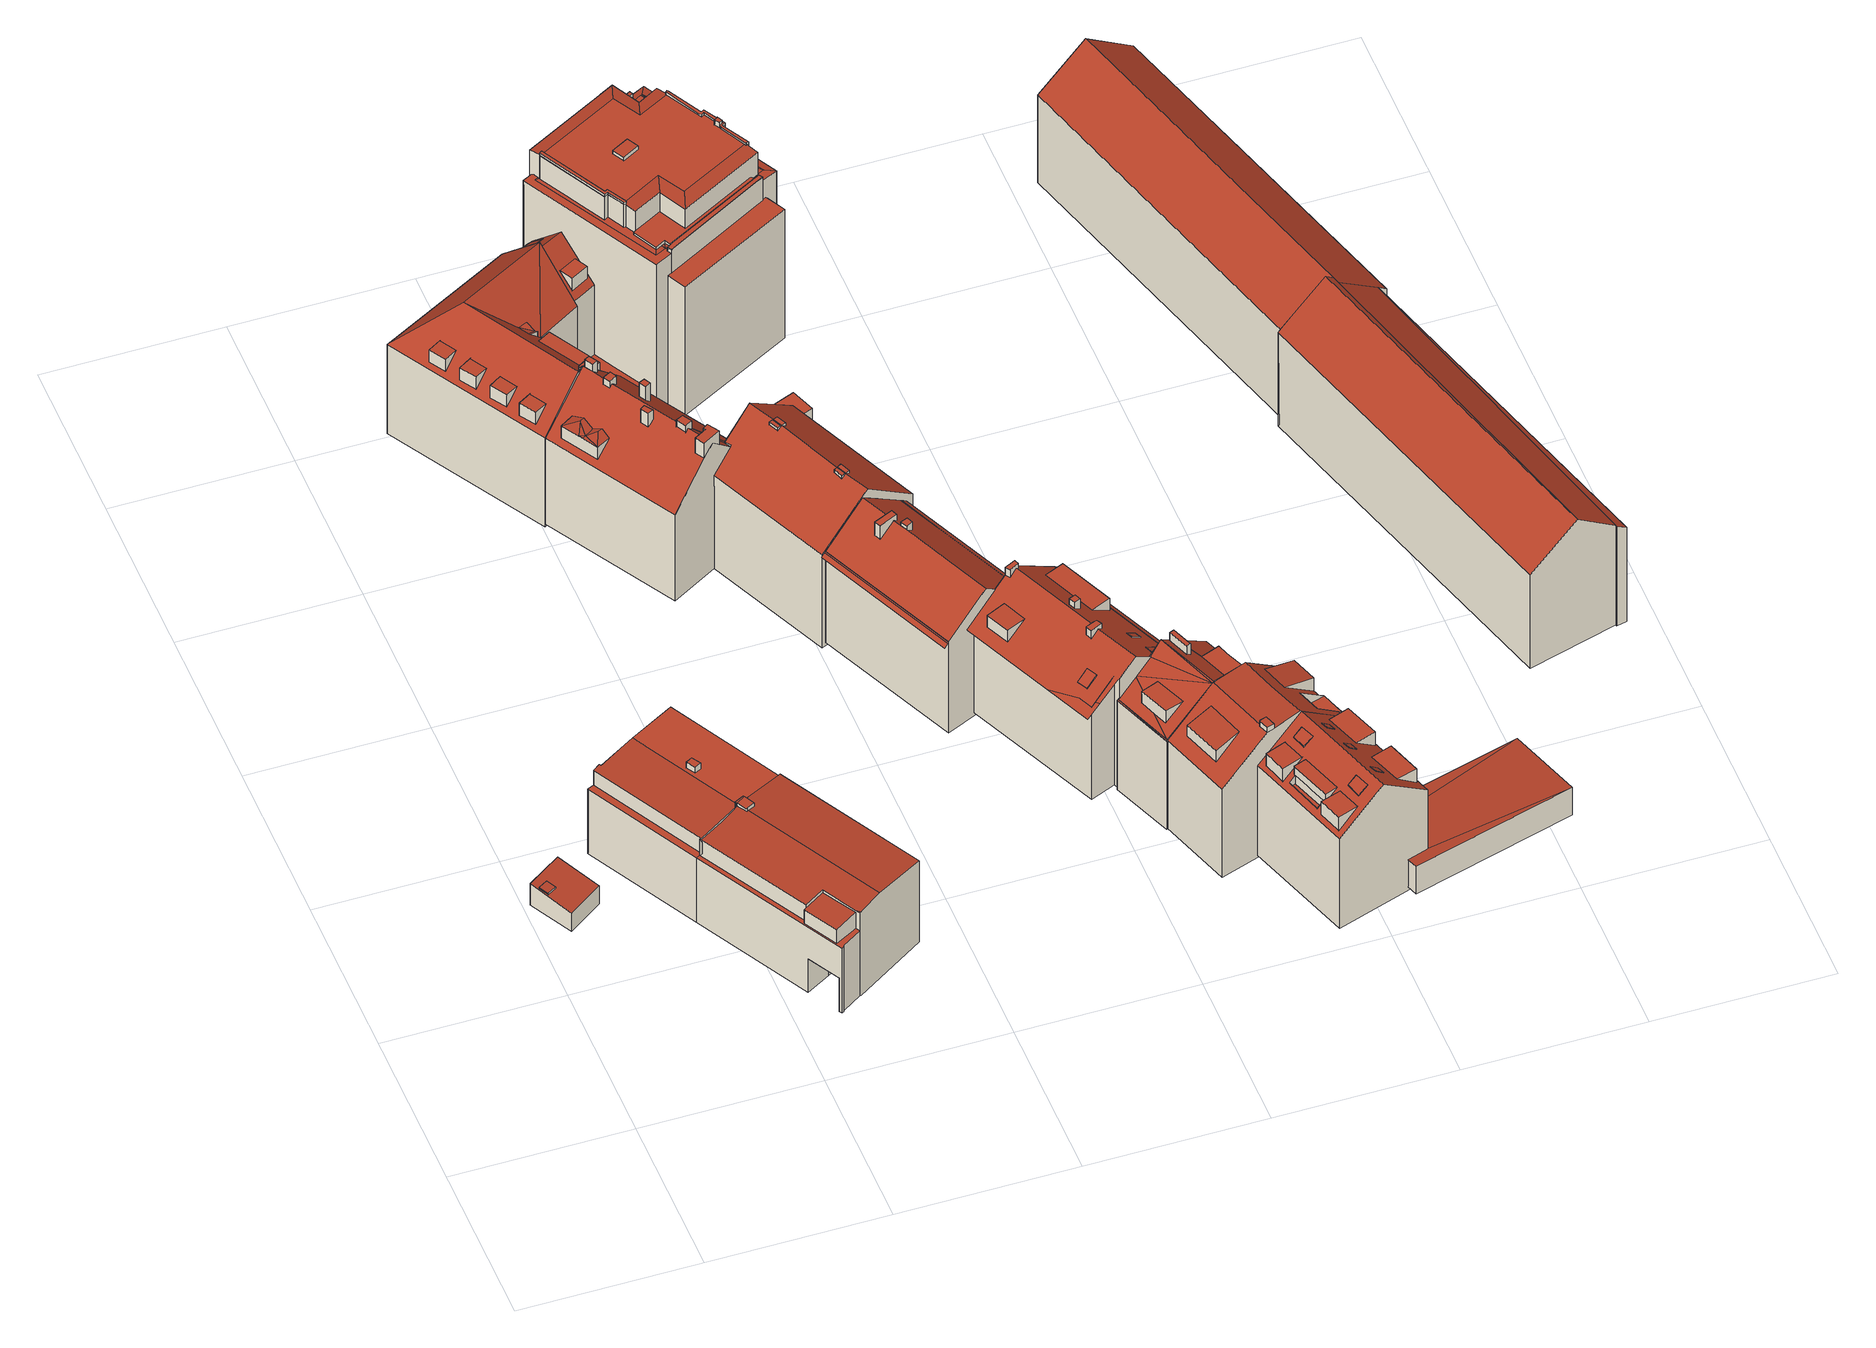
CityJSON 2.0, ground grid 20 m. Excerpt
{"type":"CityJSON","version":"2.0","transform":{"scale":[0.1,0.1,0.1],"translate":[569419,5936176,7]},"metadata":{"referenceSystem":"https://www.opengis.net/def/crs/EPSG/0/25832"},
"CityObjects":{
"building1":{"type":"Building","attributes":{"Grundfläche 2D":"25.985709","Grundhöhe NN":"8.865"},"children":["building1-1"],"geometry":[{"type":"Solid","lod":"3","boundaries":[[[[0,1,2,3]],[[1,0,4,5]],[[2,1,5,6]],[[3,2,6,7]],[[0,3,7,4]],[[5,4,7,6]]]],"semantics":{"surfaces":[{"type":"RoofSurface"},{"type":"WallSurface"},{"type":"GroundSurface"}],"values":[[0,1,1,1,1,2]]}}]},
"building1-1":{"type":"BuildingInstallation","parents":["building1"],"geometry":[{"type":"MultiSurface","lod":"3","boundaries":[[[8,9,10,11]],[[11,10,12,13]],[[13,14,8,11]],[[9,8,14,15]],[[15,12,10,9]]],"semantics":{"surfaces":[{"type":"RoofSurface"},{"type":"WallSurface"}],"values":[0,1,1,1,1]}}]},
"building2":{"type":"Building","attributes":{"Grundfläche 2D":"369.699517","Grundhöhe NN":"8.083"},"children":["building2-1","building2-2","building2-3"],"geometry":[{"type":"Solid","lod":"3","boundaries":[[[[16,17,18,19,20]],[[21,22,23,24,25,26]],[[25,24,27,28,29,30,31,26]],[[32,33,34,35,36,37,38,39,40,41]],[[42,35,34]],[[38,37,36,43,44,45,46,47]],[[48,49,50,51,52,53,54,55,56,57,58]],[[59,60,61,56,55]],[[20,54,53,16]],[[16,53,52,17]],[[52,51,18,17]],[[32,41,55,54,20]],[[33,32,20,19]],[[51,50,42,34,33,19,18]],[[43,36,35,42,50,62,63,64]],[[65,66,67,68,69,44,43,64]],[[26,31,30,59,55,41,40,39,38,47,46,45,44,69,70,22,21]],[[71,72,73,74,75,57,56,76]],[[58,57,75,77]],[[62,50,49,48,78,79]],[[48,58,77,78]],[[27,24,23,80,81]],[[28,27,81,82]],[[28,82,83,60,29]],[[29,60,59,30]],[[23,22,70,80]],[[61,60,83,84]],[[61,84,76,56]],[[66,65,85,86]],[[68,67,87,88]],[[86,85,74,73]],[[72,71,88,87]],[[62,79,78,77,75,74,85,65,64,63]],[[76,84,83,82,81,80,70,69,68,88,71]],[[72,87,67,66,86,73]]]],"semantics":{"surfaces":[{"type":"RoofSurface"},{"type":"WallSurface"},{"type":"GroundSurface"},{"type":"OuterCeilingSurface"}],"values":[[0,0,0,0,0,0,0,0,1,1,1,1,1,1,1,1,1,1,1,1,1,1,1,1,1,1,1,1,1,1,1,1,2,2,3]]}}]},
"building2-1":{"type":"BuildingInstallation","parents":["building2"],"geometry":[{"type":"MultiSurface","lod":"3","boundaries":[[[89,90,91,92]],[[47,38,39,31,26,21,46]],[[93,91,90,46,21]],[[93,25,94,92,91]],[[31,39,89,92,94]]],"semantics":{"surfaces":[{"type":"RoofSurface"},{"type":"WallSurface"}],"values":[0,1,1,1,1]}}]},
"building2-2":{"type":"BuildingInstallation","parents":["building2"],"geometry":[{"type":"MultiSurface","lod":"3","boundaries":[[[95,96,97,98]],[[98,97,99,100]],[[95,98,100,101]],[[101,102,96,95]],[[102,99,97,96]]],"semantics":{"surfaces":[{"type":"RoofSurface"},{"type":"WallSurface"}],"values":[0,1,1,1,1]}}]},
"building2-3":{"type":"BuildingInstallation","parents":["building2"],"geometry":[{"type":"MultiSurface","lod":"3","boundaries":[[[103,104,105,106,90,89]],[[39,107,108,104,103,89]],[[108,37,109,106,105,104]],[[90,106,109,46]]],"semantics":{"surfaces":[{"type":"RoofSurface"},{"type":"WallSurface"}],"values":[0,1,1,1]}}]},
"building3":{"type":"Building","attributes":{"Grundfläche 2D":"279.831278","Grundhöhe NN":"7.822"},"children":["building3-1","building3-2","building3-3","building3-4","building3-5"],"geometry":[{"type":"Solid","lod":"3","boundaries":[[[[110,111,112,113]],[[114,115,113]],[[113,115,116,110]],[[117,118,119,120]],[[121,122,123,124,125]],[[126,127,128]],[[116,123,122,121,129,130,131,126,128,127,132,133,134,135,111,110],[136,137,120,119]],[[138,139,133]],[[115,114,134,133,139,123,116]],[[139,140,141,124,123]],[[114,113,112,135,134]],[[111,135,112]],[[119,118,136]],[[117,120,137]],[[118,117,137,136]],[[142,143,132,127,126,131,130,129,121,125,144,145]],[[133,132,143,146]],[[138,133,146,147]],[[148,149,141,140,139,138,147,150]],[[124,141,149,151]],[[125,124,151,144]],[[142,145,144,151,149,148,150,147,146,143]]]],"semantics":{"surfaces":[{"type":"RoofSurface"},{"type":"WallSurface"},{"type":"GroundSurface"}],"values":[[0,0,0,0,0,0,0,0,0,0,1,1,1,1,1,1,1,1,1,1,1,2]]}}]},
"building3-1":{"type":"BuildingInstallation","parents":["building3"],"geometry":[{"type":"MultiSurface","lod":"3","boundaries":[[[152,153,154,155,156,157,158,159]],[[129,130,131,126,127,156,155,154]],[[127,160,157,156]],[[160,161,158,157]],[[162,163,129,154,153,152,159,158,161,128]]],"semantics":{"surfaces":[{"type":"RoofSurface"},{"type":"WallSurface"}],"values":[0,1,1,1,1]}}]},
"building3-2":{"type":"BuildingInstallation","parents":["building3"],"geometry":[{"type":"MultiSurface","lod":"3","boundaries":[[[164,165,166,167]],[[165,164,168,169]],[[165,169,166]],[[167,168,164]]],"semantics":{"surfaces":[{"type":"RoofSurface"},{"type":"WallSurface"}],"values":[0,1,1,1]}}]},
"building3-3":{"type":"BuildingInstallation","parents":["building3"],"geometry":[{"type":"MultiSurface","lod":"3","boundaries":[[[170,171,172,173]],[[171,170,174,175]],[[172,171,175]],[[170,173,174]]],"semantics":{"surfaces":[{"type":"RoofSurface"},{"type":"WallSurface"}],"values":[0,1,1,1]}}]},
"building3-4":{"type":"BuildingInstallation","parents":["building3"],"geometry":[{"type":"MultiSurface","lod":"3","boundaries":[[[176,177,178,179]],[[177,176,180,181]],[[181,178,177]],[[180,176,179]]],"semantics":{"surfaces":[{"type":"RoofSurface"},{"type":"WallSurface"}],"values":[0,1,1,1]}}]},
"building3-5":{"type":"BuildingInstallation","parents":["building3"],"geometry":[{"type":"MultiSurface","lod":"3","boundaries":[[[182,183,184,185]],[[185,184,186,187]],[[187,182,185]],[[184,183,186]]],"semantics":{"surfaces":[{"type":"RoofSurface"},{"type":"WallSurface"}],"values":[0,1,1,1]}}]},
"building4":{"type":"Building","attributes":{"Grundfläche 2D":"403.003399","Grundhöhe NN":"8.158"},"children":["building4-1","building4-2","building4-3","building4-4","building4-5","building4-6","building4-7","building4-8"],"geometry":[{"type":"Solid","lod":"3","boundaries":[[[[188,189,190,191]],[[191,192,193,188]],[[194,195,189]],[[189,195,190]],[[196,194,197,198]],[[196,195,194]],[[195,196,198,199]],[[191,195,199,192]],[[190,195,191]],[[200,201,202,203,204,205,206,207]],[[204,203,202,201,200,208,209,210,211,212,205]],[[213,214,215,216,217,218,219,220,210]],[[221,216,222,223,224,225,226,227,228,229,230]],[[231,232,125,233,234,219,218,217,216,221,230,229,228],[235,193,192,199,198,197,236]],[[223,222,216,215,214]],[[188,235,236,194,189]],[[197,194,236]],[[188,193,235]],[[212,211,237,238]],[[206,205,212,238,239]],[[207,206,239,240]],[[214,208,200,207,240,241,223]],[[208,214,213,209]],[[213,210,209]],[[233,125,242,243]],[[210,220,219,234,233,243,237,211]],[[224,223,241,244]],[[245,242,125,232,231,228,227,226,225,224,244,246]],[[242,245,246,244,241,240,239,238,237,243]]]],"semantics":{"surfaces":[{"type":"RoofSurface"},{"type":"WallSurface"},{"type":"GroundSurface"}],"values":[[0,0,0,0,0,0,0,0,0,0,0,0,0,0,0,1,1,1,1,1,1,1,1,1,1,1,1,1,2]]}}]},
"building4-1":{"type":"BuildingInstallation","parents":["building4"],"geometry":[{"type":"MultiSurface","lod":"3","boundaries":[[[247,248,249,250]],[[247,251,230,252,248]],[[249,248,252,253]],[[249,253,221,254,250]],[[247,250,254,251]]],"semantics":{"surfaces":[{"type":"RoofSurface"},{"type":"WallSurface"}],"values":[0,1,1,1,1]}}]},
"building4-2":{"type":"BuildingInstallation","parents":["building4"],"geometry":[{"type":"MultiSurface","lod":"3","boundaries":[[[255,256,257,258]],[[258,257,259,260]],[[255,258,260,261]],[[256,255,261,262]],[[257,256,262,259]]],"semantics":{"surfaces":[{"type":"RoofSurface"},{"type":"WallSurface"}],"values":[0,1,1,1,1]}}]},
"building4-3":{"type":"BuildingInstallation","parents":["building4"],"geometry":[{"type":"MultiSurface","lod":"3","boundaries":[[[263,264,265,266,267,268]],[[234,219,220,266,265]],[[267,266,220,269]],[[269,270,268,267]],[[263,268,270,271]],[[218,272,264,263,271]],[[272,234,265,264]]],"semantics":{"surfaces":[{"type":"RoofSurface"},{"type":"WallSurface"}],"values":[0,1,1,1,1,1,1]}}]},
"building4-4":{"type":"BuildingInstallation","parents":["building4"],"geometry":[{"type":"MultiSurface","lod":"3","boundaries":[[[273,274,275,276,277]],[[274,278,216,279,275]],[[276,275,279,280]],[[280,217,281,273,277,276]],[[281,215,222,278,274,273]]],"semantics":{"surfaces":[{"type":"RoofSurface"},{"type":"WallSurface"}],"values":[0,1,1,1,1]}}]},
"building4-5":{"type":"BuildingInstallation","parents":["building4"],"geometry":[{"type":"MultiSurface","lod":"3","boundaries":[[[282,283,284,285]],[[285,284,227,286]],[[282,285,286,287]],[[283,282,287,226]],[[226,227,284,283]]],"semantics":{"surfaces":[{"type":"RoofSurface"},{"type":"WallSurface"}],"values":[0,1,1,1,1]}}]},
"building4-6":{"type":"BuildingInstallation","parents":["building4"],"geometry":[{"type":"MultiSurface","lod":"3","boundaries":[[[288,289,201,290,291,202]],[[292,201,293,290,201,289]],[[291,290,293,294]],[[294,202,295,288,202,291]],[[289,288,295,292]]],"semantics":{"surfaces":[{"type":"RoofSurface"},{"type":"WallSurface"}],"values":[0,1,1,1,1]}}]},
"building4-7":{"type":"BuildingInstallation","parents":["building4"],"geometry":[{"type":"MultiSurface","lod":"3","boundaries":[[[296,203,297,298,299]],[[300,203,301,297,203,296]],[[298,297,301,302]],[[298,302,204,303,299]],[[296,299,303,300]]],"semantics":{"surfaces":[{"type":"RoofSurface"},{"type":"WallSurface"}],"values":[0,1,1,1,1]}}]},
"building4-8":{"type":"BuildingInstallation","parents":["building4"],"geometry":[{"type":"MultiSurface","lod":"3","boundaries":[[[304,305,306,307]],[[307,306,308,309]],[[304,307,309,310]],[[305,304,310,311]],[[306,305,311,308]]],"semantics":{"surfaces":[{"type":"RoofSurface"},{"type":"WallSurface"}],"values":[0,1,1,1,1]}}]},
"building5":{"type":"Building","attributes":{"Grundfläche 2D":"183.764592","Grundhöhe NN":"8.836"},"children":["building5-1","building5-2"],"geometry":[{"type":"Solid","lod":"3","boundaries":[[[[312,313,314,315,316,317,318,319,320,321,322,323]],[[316,315,314,313,312,324,325,326,327,317]],[[324,312,323,328,329]],[[327,324,329,330]],[[320,319,318,317,327,330,331]],[[323,320,331,328]],[[329,328,331,330]],[[325,324,327,326]],[[320,323,322,321]]]],"semantics":{"surfaces":[{"type":"RoofSurface"},{"type":"WallSurface"},{"type":"GroundSurface"}],"values":[[0,0,1,1,1,1,2,0,0]]}}]},
"building5-1":{"type":"BuildingInstallation","parents":["building5"],"geometry":[{"type":"MultiSurface","lod":"3","boundaries":[[[332,333,334,335]],[[335,334,315,316]],[[332,335,316,336]],[[333,332,336,337]],[[334,333,337,315]]],"semantics":{"surfaces":[{"type":"RoofSurface"},{"type":"WallSurface"}],"values":[0,1,1,1,1]}}]},
"building5-2":{"type":"BuildingInstallation","parents":["building5"],"geometry":[{"type":"MultiSurface","lod":"3","boundaries":[[[338,339,340,341]],[[342,343,338,341]],[[314,344,339,338,343]],[[340,339,344,345]],[[313,342,341,340,345]]],"semantics":{"surfaces":[{"type":"RoofSurface"},{"type":"WallSurface"}],"values":[0,1,1,1,1]}}]},
"building6":{"type":"Building","attributes":{"Grundfläche 2D":"195.056318","Grundhöhe NN":"9.365"},"children":["building6-1","building6-2","building6-3","building6-4","building6-5","building6-6"],"geometry":[{"type":"Solid","lod":"3","boundaries":[[[[346,347,348,349]],[[350,351,352,353]],[[354,355,356,357,358,359,360,361,362,363,364],[352,365,366,353]],[[367,368,369,370,362,361,360,359,358,371,372,373],[374,375,349,348]],[[374,348,347]],[[375,346,349]],[[347,346,375,374]],[[351,350,366,365]],[[365,352,351]],[[350,353,366]],[[364,363,362,370,369,376,377]],[[378,364,377,379]],[[380,378,379,381]],[[357,380,381,382]],[[371,358,357,382,383]],[[372,371,383,384]],[[373,372,384,385]],[[369,386,373,385,376]],[[381,379,377,376,385,384,383,382]],[[367,373,386,369,368]],[[356,355,354,364,378,380,357]]]],"semantics":{"surfaces":[{"type":"RoofSurface"},{"type":"WallSurface"},{"type":"GroundSurface"}],"values":[[0,0,0,0,1,1,1,1,1,1,1,1,1,1,1,1,1,1,2,0,0]]}}]},
"building6-1":{"type":"BuildingInstallation","parents":["building6"],"geometry":[{"type":"MultiSurface","lod":"3","boundaries":[[[387,388,389,390]],[[390,389,391,392]],[[392,393,387,390]],[[388,387,393,394]],[[389,388,394,391]]],"semantics":{"surfaces":[{"type":"RoofSurface"},{"type":"WallSurface"}],"values":[0,1,1,1,1]}}]},
"building6-2":{"type":"BuildingInstallation","parents":["building6"],"geometry":[{"type":"MultiSurface","lod":"3","boundaries":[[[395,396,397,398,399,400,401,402]],[[402,401,400,399,403,404]],[[395,402,404,405]],[[396,395,405,406]],[[397,396,406,403,399,398]]],"semantics":{"surfaces":[{"type":"RoofSurface"},{"type":"WallSurface"}],"values":[0,1,1,1,1]}}]},
"building6-3":{"type":"BuildingInstallation","parents":["building6"],"geometry":[{"type":"MultiSurface","lod":"3","boundaries":[[[407,408,409,410]],[[407,410,363,411]],[[361,412,408,407,411]],[[409,408,412,370]],[[409,370,362,363,410]]],"semantics":{"surfaces":[{"type":"RoofSurface"},{"type":"WallSurface"}],"values":[0,1,1,1,1]}}]},
"building6-4":{"type":"BuildingInstallation","parents":["building6"],"geometry":[{"type":"MultiSurface","lod":"3","boundaries":[[[413,414,415,416]],[[416,415,417,418]],[[413,416,418,419]],[[414,413,419,420]],[[415,414,420,417]]],"semantics":{"surfaces":[{"type":"RoofSurface"},{"type":"WallSurface"}],"values":[0,1,1,1,1]}}]},
"building6-5":{"type":"BuildingInstallation","parents":["building6"],"geometry":[{"type":"MultiSurface","lod":"3","boundaries":[[[421,422,423,424,425,426]],[[359,427,424,423,428]],[[429,430,426,425,424,427]],[[430,360,431,422,421,426]],[[431,428,423,422]]],"semantics":{"surfaces":[{"type":"RoofSurface"},{"type":"WallSurface"}],"values":[0,1,1,1,1]}}]},
"building6-6":{"type":"BuildingInstallation","parents":["building6"],"geometry":[{"type":"MultiSurface","lod":"3","boundaries":[[[432,433,434,435]],[[436,437,435,434]],[[435,437,438,432]],[[433,432,438,439]],[[439,436,434,433]]],"semantics":{"surfaces":[{"type":"RoofSurface"},{"type":"WallSurface"}],"values":[0,1,1,1,1]}}]},
"building7":{"type":"Building","attributes":{"Grundfläche 2D":"438.891892","Grundhöhe NN":"7.648"},"children":["building7-1","building7-2","building7-3","building7-4","building7-5","building7-6","building7-7","building7-8","building7-9","building7-10"],"geometry":[{"type":"Solid","lod":"3","boundaries":[[[[440,441,442,443,444,445,446]],[[447,448,446,445]],[[449,448,447]],[[450,451,452,448,449,453]],[[454,455,456,457]],[[458,459,456]],[[459,460,448,456]],[[448,457,456]],[[461,462,463,464,465,446,448,460,466,467,468]],[[469,470,465,464,463,471,472,473]],[[440,465,470]],[[452,454,457,448]],[[440,446,465]],[[474,475,476,477,478,479,480,481,482]],[[483,484,485,486,487,488,489]],[[484,490,491,485]],[[492,493,491,490,494,495,496,497,498]],[[499,500,501,502,503,504,505]],[[504,506,507,505]],[[506,508,509,510,511,512,507]],[[505,507,512,511,513,514,515,516,517,518,487,486,485,491,493,492,519,520,500,499]],[[521,522,523,524,525,526,527]],[[526,525,528,529,530,531,532]],[[533,534,535,536,537,538]],[[539,540,541,542,543,544,545,546,547,548,549,550,551,552,553,554]],[[555,556,557,558,559]],[[560,561,562,563]],[[564,565,566,567,568,569,570,571,572,573]],[[570,569,574,575,576]],[[577,570,576]],[[578,571,570,577]],[[579,580,581,582,572,571,578,583,584,585,586,587]],[[582,588,573]],[[582,573,572]],[[589,590,591,592,593,594,595,596,597]],[[598,445,444,596,595,599]],[[477,476,560,563,600,601,449,447,445,598,602]],[[450,453,449,601,603]],[[478,477,602,604]],[[479,478,604,605]],[[480,479,605,606]],[[481,480,606,607]],[[608,474,482,481,607,609]],[[555,559,610,611]],[[556,555,611,612]],[[488,459,458,489]],[[489,458,456,483]],[[483,456,455,484]],[[452,451,450,603,613,490,484,455,454]],[[538,537,614,615,496,495,494,490,613,616,534,533]],[[617,564,573,588,497,496,615]],[[497,588,582,498]],[[519,492,498,582,581,580]],[[519,580,579,520]],[[501,500,520,579,587,586]],[[501,586,585,502]],[[503,502,585,584,541]],[[503,541,540,504]],[[504,540,539,506]],[[441,440,508,506,539,554]],[[509,508,440,470,469]],[[509,469,473,510]],[[513,511,510,473,472,471]],[[515,514,513,471,463,462]],[[467,517,516,515,462,461,468]],[[517,467,466,518]],[[487,518,466,460,459,488]],[[618,532,531,530,529,619,620]],[[621,622,521,527,526,532,618,623]],[[557,524,523,522,521,622,610,559,558]],[[560,476,475,561]],[[624,562,561,475,474,608]],[[563,562,624,600]],[[535,534,616,625]],[[536,535,625,626]],[[537,536,626,614]],[[627,565,564,617]],[[529,528,525,524,557,556,612,628,566,565,627,619]],[[590,567,566,628,629,591]],[[592,591,629,630]],[[593,592,630,631]],[[599,595,594,593,631,632]],[[542,583,578,543]],[[544,543,578,577,576]],[[545,544,576,575,574]],[[547,546,545,574,569,568]],[[547,568,567,548]],[[589,597,550,549,548,567,590]],[[443,552,551,550,597,596,444]],[[552,443,442,553]],[[553,442,441,554]],[[541,584,583,542]],[[608,609,607,606,605,604,602,598,599,632,631,630,629,628,612,611,610,622,621,623,618,620,619,627,617,615,614,626,625,616,613,603,601,600,624]]]],"semantics":{"surfaces":[{"type":"RoofSurface"},{"type":"WallSurface"},{"type":"GroundSurface"}],"values":[[0,0,0,0,0,0,0,0,0,0,0,0,0,0,0,0,0,0,0,0,0,0,0,0,0,0,0,0,0,0,0,0,0,0,0,1,1,1,1,1,1,1,1,1,1,1,1,1,1,1,1,1,1,1,1,1,1,1,1,1,1,1,1,1,1,1,1,1,1,1,1,1,1,1,1,1,1,1,1,1,1,1,1,1,1,1,1,1,1,1,1,1,2]]}}]},
"building7-1":{"type":"BuildingInstallation","parents":["building7"],"geometry":[{"type":"MultiSurface","lod":"3","boundaries":[[[633,634,635,636]],[[450,451,635,634]],[[636,635,451,637]],[[637,453,633,636]],[[453,450,634,633]]],"semantics":{"surfaces":[{"type":"RoofSurface"},{"type":"WallSurface"}],"values":[0,1,1,1,1]}}]},
"building7-2":{"type":"BuildingInstallation","parents":["building7"],"geometry":[{"type":"MultiSurface","lod":"3","boundaries":[[[638,639,640,641]],[[482,475,642,638,641]],[[639,638,642,480]],[[480,481,640,639]],[[481,482,641,640]]],"semantics":{"surfaces":[{"type":"RoofSurface"},{"type":"WallSurface"}],"values":[0,1,1,1,1]}}]},
"building7-3":{"type":"BuildingInstallation","parents":["building7"],"geometry":[{"type":"MultiSurface","lod":"3","boundaries":[[[643,644,645,646,647,648]],[[649,650,646,645]],[[650,651,647,646]],[[647,651,652,653,648]],[[654,655,643,648,653]],[[655,656,649,645,644,643]]],"semantics":{"surfaces":[{"type":"RoofSurface"},{"type":"WallSurface"}],"values":[0,1,1,1,1,1]}}]},
"building7-4":{"type":"BuildingInstallation","parents":["building7"],"geometry":[{"type":"MultiSurface","lod":"3","boundaries":[[[657,658,659,660,661,662,663,664,665,666,667,668]],[[498,492,519,663,662,661]],[[519,520,664,663]],[[520,500,501,666,665,664]],[[501,502,669,668,667,666]],[[670,657,668,669,499]],[[658,657,670,671]],[[672,660,659,658,671,493]],[[497,498,661,660,672]]],"semantics":{"surfaces":[{"type":"RoofSurface"},{"type":"WallSurface"}],"values":[0,1,1,1,1,1,1,1,1]}}]},
"building7-5":{"type":"BuildingInstallation","parents":["building7"],"geometry":[{"type":"MultiSurface","lod":"3","boundaries":[[[673,674,675,676,677,678,679,680,681,682,683,684,685,686,651,650,649,656,655,687,688,689,690,691,692]],[[488,489,693,682,681,680]],[[693,486,694,695,684,683,682]],[[695,696,697,686,685,684]],[[651,686,697,652]],[[655,654,698,687]],[[698,699,512,700,690,689,688,687]],[[510,692,691,690,700,509]],[[511,513,673,692,510]],[[513,514,515,675,674,673]],[[515,516,517,677,676,675]],[[517,518,678,677]],[[518,487,488,680,679,678]]],"semantics":{"surfaces":[{"type":"RoofSurface"},{"type":"WallSurface"}],"values":[0,1,1,1,1,1,1,1,1,1,1,1,1]}}]},
"building7-6":{"type":"BuildingInstallation","parents":["building7"],"geometry":[{"type":"MultiSurface","lod":"3","boundaries":[[[701,702,703,704]],[[705,706,704,703]],[[701,704,706,707]],[[707,708,702,701]],[[703,702,708,705]]],"semantics":{"surfaces":[{"type":"RoofSurface"},{"type":"WallSurface"}],"values":[0,1,1,1,1]}}]},
"building7-7":{"type":"BuildingInstallation","parents":["building7"],"geometry":[{"type":"MultiSurface","lod":"3","boundaries":[[[709,710,711,712]],[[710,713,711]],[[710,709,714,713]],[[712,714,709]]],"semantics":{"surfaces":[{"type":"RoofSurface"},{"type":"WallSurface"}],"values":[0,1,1,1]}}]},
"building7-8":{"type":"BuildingInstallation","parents":["building7"],"geometry":[{"type":"MultiSurface","lod":"3","boundaries":[[[715,716,717,718]],[[719,720,718,717]],[[715,718,720,721]],[[716,715,721,722]],[[717,716,722,719]]],"semantics":{"surfaces":[{"type":"RoofSurface"},{"type":"WallSurface"}],"values":[0,1,1,1,1]}}]},
"building7-9":{"type":"BuildingInstallation","parents":["building7"],"geometry":[{"type":"MultiSurface","lod":"3","boundaries":[[[723,724,725,726,727,728,729,730]],[[538,727,726,537]],[[538,731,728,727]],[[729,728,731,732]],[[732,533,730,729]],[[534,723,730,533]],[[534,535,724,723]],[[535,536,725,724]],[[536,537,726,725]]],"semantics":{"surfaces":[{"type":"RoofSurface"},{"type":"WallSurface"}],"values":[0,1,1,1,1,1,1,1,1]}}]},
"building7-10":{"type":"BuildingInstallation","parents":["building7"],"geometry":[{"type":"MultiSurface","lod":"3","boundaries":[[[733,734,735,736,737,738,739,740]],[[552,553,545,546,547,738,737,736,735]],[[547,548,739,738]],[[548,549,550,733,740,739]],[[550,551,552,735,734,733]]],"semantics":{"surfaces":[{"type":"RoofSurface"},{"type":"WallSurface"}],"values":[0,1,1,1,1]}}]},
"building8":{"type":"Building","attributes":{"Grundfläche 2D":"14.988774","Grundhöhe NN":"8.906"},"geometry":[{"type":"Solid","lod":"3","boundaries":[[[[741,742,743,744]],[[745,746,744,743]],[[746,747,741,744]],[[747,748,742,741]],[[748,745,743,742]],[[748,747,746,745]]]],"semantics":{"surfaces":[{"type":"RoofSurface"},{"type":"WallSurface"},{"type":"GroundSurface"}],"values":[[0,1,1,1,1,2]]}}]},
"building9":{"type":"Building","attributes":{"Grundfläche 2D":"96.927882","Grundhöhe NN":"9.252"},"children":["building9-1"],"geometry":[{"type":"Solid","lod":"3","boundaries":[[[[749,750,751,752,753]],[[754,755,756,757]],[[758,759,760]],[[761,759,758]],[[754,757,762,763,761,764,765,766]],[[766,765,759,761,763,767]],[[768,769,764]],[[769,371,764]],[[371,765,764]],[[769,768,770,771,772,773],[750,773,750,774,775,776,777,778,751]],[[372,371,769]],[[749,774,750]],[[776,752,751,778,777]],[[776,775,753,752]],[[775,774,749,753]],[[762,756,755,767,763]],[[757,756,762]],[[755,754,766,767]],[[758,760,779,780]],[[781,782,771,770,768,764,761,758,780,783]],[[772,771,782,784]],[[372,769,773,772,784,785]],[[371,372,785,786]],[[760,759,765,371,786,779]],[[785,784,782,781,783,780,779,786]]]],"semantics":{"surfaces":[{"type":"RoofSurface"},{"type":"WallSurface"},{"type":"GroundSurface"}],"values":[[0,0,0,0,0,0,0,0,0,0,0,1,1,1,1,1,1,1,1,1,1,1,1,1,2]]}}]},
"building9-1":{"type":"BuildingInstallation","parents":["building9"],"geometry":[{"type":"MultiSurface","lod":"3","boundaries":[[[787,788,789,790,791]],[[789,788,792,793]],[[791,790,789,793,794,795]],[[796,787,791,795]],[[788,787,796,792]]],"semantics":{"surfaces":[{"type":"RoofSurface"},{"type":"WallSurface"}],"values":[0,1,1,1,1]}}]},
"building10":{"type":"Building","attributes":{"Grundfläche 2D":"138.218743","Grundhöhe NN":"9.384"},"children":["building10-1","building10-2"],"geometry":[{"type":"MultiSurface","lod":"3","boundaries":[[[797,798,799,800]],[[801,802,803,804]],[[805,806,807,808,809,810,811,812,813,814,815,816],[817,818,799,798],[819,820,809,821]],[[822,823,824,825,826,761],[801,827,828,802]],[[768,826,825,824,829,805,816,815]],[[817,798,797]],[[818,800,799]],[[797,800,818,817]],[[804,803,828,827]],[[804,827,801]],[[802,828,803]],[[808,807,830,831]],[[832,810,809,808,831,833]],[[811,810,832,834]],[[812,811,834,835]],[[813,812,835,836]],[[814,813,836,837]],[[838,839,761,826,768,815,814,837,840]],[[822,761,839,841]],[[807,806,805,829,824,823,822,841,842,843,830]],[[834,832,833,831,830,843,842,841,839,838,840,837,836,835]]],"semantics":{"surfaces":[{"type":"RoofSurface"},{"type":"WallSurface"},{"type":"GroundSurface"}],"values":[0,0,0,0,0,1,1,1,1,1,1,1,1,1,1,1,1,1,1,1,2]}}]},
"building10-1":{"type":"BuildingInstallation","parents":["building10"],"geometry":[{"type":"MultiSurface","lod":"3","boundaries":[[[844,809,820,845]],[[844,845,819,821]],[[821,809,844]],[[819,845,820]]],"semantics":{"surfaces":[{"type":"RoofSurface"},{"type":"WallSurface"}],"values":[0,1,1,1]}}]},
"building10-2":{"type":"BuildingInstallation","parents":["building10"],"geometry":[{"type":"MultiSurface","lod":"3","boundaries":[[[846,847,848,849,850,851]],[[829,849,848,847,823,824]],[[850,849,829,852]],[[853,846,851,850,852,825]],[[847,846,853,823]]],"semantics":{"surfaces":[{"type":"RoofSurface"},{"type":"WallSurface"}],"values":[0,1,1,1,1]}}]},
"building11":{"type":"Building","attributes":{"Grundfläche 2D":"146.555998","Grundhöhe NN":"9.789"},"children":["building11-1","building11-2","building11-3","building11-4","building11-5","building11-6","building11-7","building11-8"],"geometry":[{"type":"MultiSurface","lod":"3","boundaries":[[[854,855,856,857,858,859]],[[860,861,862,863]],[[864,865,866,867]],[[868,869,870,871,872,873,806,805,874],[858,875,876,877,878,879,880,859]],[[881,806,873,882],[862,883,884,863],[866,885,886,867]],[[880,879,876,875,857,856,855,854]],[[858,857,875]],[[854,859,880]],[[862,861,883]],[[884,860,863]],[[861,860,884,883]],[[866,865,885]],[[886,864,867]],[[865,864,886,885]],[[887,888,889,870,869,868,874,805,806,881,890,891]],[[872,871,870,889,892]],[[882,873,872,892,893]],[[881,882,893,890]],[[887,891,890,893,892,889,888]]],"semantics":{"surfaces":[{"type":"RoofSurface"},{"type":"WallSurface"},{"type":"GroundSurface"}],"values":[0,0,0,0,0,1,1,1,1,1,1,1,1,1,1,1,1,1,2]}}]},
"building11-1":{"type":"BuildingInstallation","parents":["building11"],"geometry":[{"type":"MultiSurface","lod":"3","boundaries":[[[894,895,896,897]],[[897,896,898,899]],[[894,897,899,900]],[[900,901,895,894]],[[901,898,896,895]]],"semantics":{"surfaces":[{"type":"RoofSurface"},{"type":"WallSurface"}],"values":[0,1,1,1,1]}}]},
"building11-2":{"type":"BuildingInstallation","parents":["building11"],"geometry":[{"type":"MultiSurface","lod":"3","boundaries":[[[902,903,904,905]],[[903,902,906,907]],[[903,907,904]],[[906,902,905]]],"semantics":{"surfaces":[{"type":"RoofSurface"},{"type":"WallSurface"}],"values":[0,1,1,1]}}]},
"building11-3":{"type":"BuildingInstallation","parents":["building11"],"geometry":[{"type":"MultiSurface","lod":"3","boundaries":[[[908,909,910,911]],[[879,878,909,908]],[[910,909,878,877]],[[877,876,911,910]],[[879,908,911,876]]],"semantics":{"surfaces":[{"type":"RoofSurface"},{"type":"WallSurface"}],"values":[0,1,1,1,1]}}]},
"building11-4":{"type":"BuildingInstallation","parents":["building11"],"geometry":[{"type":"MultiSurface","lod":"3","boundaries":[[[912,913,914,915]],[[915,916,917,912]],[[915,914,918,916]],[[913,912,917,919]],[[913,919,918,914]]],"semantics":{"surfaces":[{"type":"RoofSurface"},{"type":"WallSurface"}],"values":[0,1,1,1,1]}}]},
"building11-5":{"type":"BuildingInstallation","parents":["building11"],"geometry":[{"type":"MultiSurface","lod":"3","boundaries":[[[920,921,922,923]],[[922,921,924,925]],[[923,922,925]],[[920,924,921]]],"semantics":{"surfaces":[{"type":"RoofSurface"},{"type":"WallSurface"}],"values":[0,1,1,1]}}]},
"building11-6":{"type":"BuildingInstallation","parents":["building11"],"geometry":[{"type":"MultiSurface","lod":"3","boundaries":[[[926,927,928,929]],[[926,929,930,931]],[[929,928,932,930]],[[927,926,931,933]],[[928,927,933,932]]],"semantics":{"surfaces":[{"type":"RoofSurface"},{"type":"WallSurface"}],"values":[0,1,1,1,1]}}]},
"building11-7":{"type":"BuildingInstallation","parents":["building11"],"geometry":[{"type":"MultiSurface","lod":"3","boundaries":[[[934,935,936,937]],[[937,936,938,939]],[[934,937,939,940]],[[935,934,940,941]],[[936,935,941,938]]],"semantics":{"surfaces":[{"type":"RoofSurface"},{"type":"WallSurface"}],"values":[0,1,1,1,1]}}]},
"building11-8":{"type":"BuildingInstallation","parents":["building11"],"geometry":[{"type":"MultiSurface","lod":"3","boundaries":[[[942,943,944,945]],[[946,947,942,945]],[[945,944,948,946]],[[947,949,943,942]],[[944,943,949,948]]],"semantics":{"surfaces":[{"type":"RoofSurface"},{"type":"WallSurface"}],"values":[0,1,1,1,1]}}]},
"building12":{"type":"Building","attributes":{"Grundfläche 2D":"157.439516","Grundhöhe NN":"10.357"},"geometry":[{"type":"Solid","lod":"3","boundaries":[[[[950,951,952]],[[953,954,955,951,950,956]],[[957,955,954,958]],[[952,951,959,960]],[[950,952,960,961]],[[956,950,961,962]],[[954,953,956,962,963]],[[958,954,963,964]],[[957,958,964,965]],[[955,957,965,966]],[[951,955,966,959]],[[960,959,966,965,964,963,962,961]]]],"semantics":{"surfaces":[{"type":"RoofSurface"},{"type":"WallSurface"},{"type":"GroundSurface"}],"values":[[0,0,0,1,1,1,1,1,1,1,1,2]]}}]},
"building13":{"type":"Building","attributes":{"Grundfläche 2D":"991.036984","Grundhöhe NN":"8.485"},"geometry":[{"type":"Solid","lod":"3","boundaries":[[[[967,968,969,970,971,972]],[[970,973,974,971]],[[975,976,977,978,979]],[[980,967,972,977]],[[977,972,971,978]],[[980,981,982,967]],[[973,970,969,983,984]],[[974,973,984,985]],[[967,986,987,968]],[[969,968,987,983]],[[980,977,976,988,989]],[[981,980,989,990]],[[982,981,990,991]],[[967,982,991,986]],[[992,975,979,978,971,974,985,993]],[[976,975,992,988]],[[983,987,986,991,990,989,988,992,993,985,984]]]],"semantics":{"surfaces":[{"type":"RoofSurface"},{"type":"WallSurface"},{"type":"GroundSurface"}],"values":[[0,0,0,0,0,0,1,1,1,1,1,1,1,1,1,1,2]]}}]}
},
"vertices":[
[4,320,49],[30,271,44],[69,298,44],[42,346,49],[4,320,19],[30,271,19],[69,298,19],[42,346,19],
[26,307,49],[20,317,50],[10,311,50],[16,301,49],[10,311,48],[16,301,47],[26,307,47],[20,317,48],
[223,125,121],[244,87,121],[269,101,124],[248,139,124],[226,127,121],[217,283,126],[263,308,124],[194,436,124],[143,406,126],[210,281,126],[211,279,126],[101,382,124],[100,384,124],[92,379,123],[161,251,123],[207,277,126],[226,127,125],[248,139,127],[269,101,127],[273,96,128],[299,113,130],[215,267,130],[209,278,130],[207,277,130],[161,251,125],[158,250,125],[272,96,127],[353,147,125],[264,309,125],[263,308,125],[217,283,129],[211,279,129],[249,81,102],[250,82,102],[272,96,102],[269,101,102],[244,87,102],[223,125,102],[226,127,102],[158,250,102],[154,248,102],[247,79,102],[249,80,102],[161,251,102],[92,379,102],[85,376,102],[272,96,11],[273,96,11],[353,147,11],[352,149,11],[352,149,58],[335,179,58],[335,179,11],[264,309,11],[263,308,11],[225,118,11],[225,118,58],[245,82,58],[245,82,11],[247,79,11],[154,248,11],[249,80,11],[249,81,11],[250,82,11],[194,436,11],[101,382,11],[100,384,11],[92,379,11],[85,376,11],[271,98,11],[271,98,58],[252,133,58],[252,133,11],
[207,277,134],[217,283,134],[216,284,134],[206,279,134],[216,284,126],[206,279,126],
[192,342,134],[186,352,134],[179,348,134],[185,338,134],[179,348,126],[185,338,126],[192,342,126],[186,352,126],
[213,266,134],[214,266,134],[215,267,134],[223,271,134],[213,266,130],[214,266,130],[223,271,129],
[231,955,148],[232,953,149],[242,959,144],[240,962,143],[235,971,148],[225,967,148],[225,966,148],[282,887,155],[249,944,155],[235,936,155],[268,879,155],[247,852,187],[245,855,187],[172,982,187],[99,1003,133],[202,826,133],[260,859,171],[261,860,170],[249,856,183],[250,854,183],[252,855,180],[255,856,178],[293,879,133],[246,960,133],[240,962,137],[242,959,137],[249,944,138],[282,887,138],[295,989,133],[272,1036,187],[272,1038,185],[250,1084,133],[261,860,8],[293,879,8],[202,826,8],[260,859,8],[246,960,8],[295,989,8],[272,1038,8],[250,1084,8],[272,1036,8],[99,1003,8],
[249,855,189],[250,855,189],[250,854,189],[260,859,189],[261,860,189],[259,863,189],[249,857,189],[249,856,189],[259,863,170],[249,857,183],[249,855,183],[250,855,183],
[187,860,155],[198,842,155],[212,850,155],[202,869,155],[187,860,138],[198,842,138],
[128,961,155],[139,943,155],[153,951,155],[143,970,155],[128,961,138],[139,943,138],
[148,927,155],[159,909,155],[173,917,155],[163,936,155],[148,927,138],[159,909,138],
[193,883,155],[182,902,155],[168,893,155],[179,875,155],[168,893,138],[179,875,138],
[215,815,156],[229,791,156],[227,796,156],[234,812,159],[239,815,159],[230,824,156],[239,774,156],[233,793,156],[246,792,159],[254,782,156],[251,794,159],[243,800,156],[390,747,193],[404,717,193],[409,706,193],[441,632,193],[446,621,193],[459,593,193],[516,618,143],[446,776,143],[358,731,164],[362,724,165],[361,723,163],[339,710,143],[402,568,143],[362,724,162],[358,731,162],[324,744,184],[315,747,190],[321,737,190],[331,720,190],[337,709,190],[346,714,180],[271,822,190],[322,747,184],[384,744,132],[302,884,132],[261,860,180],[260,859,181],[255,856,187],[252,855,190],[258,845,190],[267,829,190],[250,854,188],[247,852,184],[287,680,133],[326,703,178],[215,815,139],[239,774,139],[339,710,12],[402,568,12],[516,618,12],[446,776,12],[384,744,12],[202,826,12],[287,680,12],[302,884,12],[260,859,12],[261,860,12],
[273,832,196],[264,827,196],[268,820,196],[277,825,196],[273,832,184],[264,827,186],[268,820,186],[277,825,184],
[306,806,194],[302,813,194],[296,810,194],[300,802,194],[296,810,175],[300,802,175],[306,806,168],[302,813,168],
[334,721,199],[320,713,199],[326,703,199],[346,714,199],[338,727,199],[332,723,199],[338,727,180],[332,723,187],[334,721,187],[320,713,178],
[326,740,196],[320,750,196],[312,746,196],[318,735,196],[321,737,196],[320,750,184],[312,746,186],[318,735,186],[326,740,184],
[266,850,197],[260,859,197],[255,856,197],[260,847,197],[260,847,187],[266,850,181],
[414,708,193],[409,719,193],[399,715,193],[404,704,193],[409,719,189],[399,715,189],[404,704,189],[414,708,189],
[446,635,193],[437,630,193],[441,619,193],[451,624,193],[446,635,189],[437,630,189],[441,619,189],[451,624,189],
[289,764,196],[295,767,196],[289,776,196],[284,773,196],[289,776,182],[284,773,177],[289,764,177],[295,767,182],
[453,590,186],[468,557,186],[471,549,186],[475,540,186],[479,532,186],[525,428,186],[558,442,159],[561,444,157],[572,449,147],[579,452,141],[507,614,141],[500,611,147],[406,569,146],[401,567,141],[473,405,141],[478,407,146],[500,611,18],[406,569,18],[478,407,18],[572,449,18],
[486,536,191],[483,543,191],[475,540,191],[479,532,191],[486,536,180],[483,543,180],
[454,542,191],[475,551,191],[472,558,191],[451,549,191],[451,549,172],[454,542,172],[475,551,183],[472,558,183],
[640,385,173],[613,447,173],[591,437,174],[618,375,174],[518,405,172],[530,378,172],[551,387,173],[539,414,173],[500,417,147],[571,257,147],[608,271,177],[609,271,177],[630,280,194],[608,329,194],[605,336,194],[560,437,194],[558,442,194],[549,438,187],[509,421,154],[530,378,156],[518,405,156],[689,306,147],[617,468,147],[611,466,152],[561,444,191],[648,287,180],[647,288,180],[682,304,152],[613,447,156],[640,385,156],[611,466,24],[509,421,24],[578,265,154],[578,265,24],[606,277,177],[606,277,24],[609,271,24],[648,287,24],[647,288,24],[682,304,24],[680,309,152],
[643,328,172],[654,333,163],[651,340,163],[640,335,172],[651,340,162],[640,335,171],[643,328,171],[654,333,162],
[654,302,172],[666,308,163],[665,310,163],[664,311,163],[662,315,163],[659,313,166],[657,312,167],[651,310,172],[662,315,162],[651,310,171],[654,302,171],[666,308,162],
[552,433,198],[563,439,198],[561,444,198],[549,438,198],[552,433,187],[563,439,191],
[604,371,198],[601,378,198],[594,375,198],[597,368,198],[594,375,190],[597,368,190],[604,371,184],[601,378,184],
[605,336,198],[596,332,198],[599,325,198],[612,331,198],[611,334,198],[609,337,198],[612,331,191],[599,325,186],[611,334,191],[609,337,191],[596,332,186],
[592,289,172],[586,301,172],[574,296,162],[580,284,162],[574,296,161],[580,284,161],[592,289,171],[586,301,171],
[499,1026,215],[490,1021,215],[493,1017,214],[498,1020,214],[500,1017,213],[519,1026,213],[507,1030,215],[484,1091,213],[429,1171,215],[435,1183,213],[396,1162,213],[398,1159,214],[400,1155,215],[417,1174,213],[402,1151,221],[412,1132,221],[435,1145,221],[425,1163,222],[441,1133,222],[442,1134,220],[443,1133,220],[480,1073,217],[481,1071,217],[479,1070,219],[495,1039,220],[499,1031,220],[464,1094,221],[467,1096,217],[477,1079,217],[492,1038,219],[496,1030,219],[477,1069,219],[492,1040,219],[494,1038,219],[497,1103,34],[499,1099,34],[484,1091,34],[511,1041,34],[519,1045,34],[518,1046,34],[520,1047,34],[500,1104,34],[498,1103,34],[435,1145,246],[412,1132,246],[406,1113,248],[440,1131,248],[443,1133,248],[442,1134,248],[441,1133,248],[395,1164,246],[389,1144,248],[293,1093,248],[296,1095,248],[380,1156,246],[378,1155,246],[287,1106,246],[294,1094,248],[293,1094,248],[350,1003,248],[347,1002,248],[348,1000,248],[350,1000,248],[356,989,246],[388,1006,246],[394,1027,248],[404,975,246],[411,997,248],[499,1026,246],[492,1038,248],[494,1038,248],[492,1040,248],[490,1039,248],[477,1069,248],[479,1070,248],[481,1071,248],[480,1073,248],[467,1096,248],[464,1094,248],[334,1017,248],[338,1019,248],[291,997,131],[298,1001,131],[299,1001,131],[322,1014,131],[301,1053,176],[272,1038,176],[272,1036,175],[283,1088,136],[280,1091,131],[278,1090,131],[267,1084,131],[253,1077,131],[378,1155,217],[380,1156,217],[375,1167,217],[323,1139,217],[328,1128,217],[331,1130,217],[404,975,219],[388,1006,219],[356,989,219],[354,987,219],[368,960,219],[379,966,219],[383,959,219],[380,956,219],[378,956,219],[381,951,219],[495,1013,219],[501,1016,219],[500,1017,219],[498,1020,219],[493,1017,219],[490,1021,219],[327,940,33],[354,955,33],[322,1014,33],[299,1001,33],[298,1001,33],[484,1091,48],[499,1099,41],[453,1184,41],[438,1176,48],[289,1104,214],[277,1098,214],[361,941,214],[381,951,214],[378,956,214],[380,956,214],[378,960,214],[366,954,214],[288,1095,214],[292,1097,214],[383,959,215],[382,962,215],[379,966,215],[375,964,215],[368,960,215],[338,1019,216],[334,1017,215],[293,1093,215],[293,1094,215],[354,987,216],[356,989,216],[350,1000,216],[348,1000,216],[347,1002,216],[294,1094,215],[495,1013,187],[381,951,187],[376,949,187],[387,928,187],[517,997,187],[506,1018,187],[505,1019,187],[500,1017,187],[501,1016,187],[519,1026,6],[505,1019,6],[438,1176,6],[435,1183,6],[511,1041,6],[396,1162,6],[519,1045,6],[518,1046,6],[520,1047,6],[500,1104,6],[497,1103,6],[498,1103,6],[298,1001,6],[327,940,6],[354,955,6],[395,1164,6],[328,1128,6],[287,1106,6],[380,1156,6],[289,1104,6],[253,1077,6],[280,1091,6],[278,1090,6],[272,1036,6],[291,997,6],[272,1038,6],[453,1184,6],[375,1167,6],[323,1139,6],[277,1098,6],[361,941,6],[376,949,6],[387,928,6],[517,997,6],[506,1018,6],
[417,1174,220],[396,1162,220],[398,1159,220],[419,1170,220],[419,1170,214],
[517,1046,37],[520,1047,37],[500,1104,37],[498,1103,37],[517,1046,34],
[474,1070,255],[476,1071,255],[478,1072,255],[475,1078,255],[474,1077,255],[471,1075,255],[478,1072,251],[475,1078,251],[474,1077,251],[474,1077,248],[471,1075,248],[474,1070,248],[474,1070,251],[476,1071,251],
[339,1023,251],[336,1021,251],[296,1095,251],[296,1096,251],[293,1094,251],[293,1093,251],[334,1017,251],[338,1019,251],[347,1002,251],[348,1000,251],[350,1000,251],[351,1001,251],[351,1001,248],[339,1023,248],[336,1021,248],[296,1096,248],
[477,1069,251],[479,1070,251],[481,1071,251],[480,1073,251],[467,1096,251],[464,1094,251],[443,1133,251],[442,1134,251],[441,1133,251],[440,1132,251],[461,1092,251],[463,1090,251],[465,1091,251],[466,1092,251],[475,1068,251],[475,1067,251],[490,1039,251],[491,1037,251],[492,1038,251],[494,1038,251],[440,1132,248],[461,1092,248],[463,1090,248],[465,1091,248],[466,1092,248],[475,1068,248],[475,1067,248],[491,1037,248],
[369,1058,253],[388,1068,253],[381,1081,253],[362,1071,253],[381,1081,248],[362,1071,248],[369,1058,248],[388,1068,248],
[296,1007,155],[316,1018,155],[308,1033,155],[288,1022,155],[316,1018,138],[296,1007,138],
[280,1086,137],[269,1081,137],[278,1065,155],[288,1070,155],[278,1065,154],[288,1070,154],[280,1086,136],[269,1081,136],
[380,1156,220],[375,1167,220],[323,1139,220],[328,1128,220],[331,1130,220],[326,1138,220],[373,1163,220],[378,1155,220],[326,1138,217],[373,1163,217],
[501,1016,220],[500,1017,220],[498,1020,220],[383,959,220],[380,956,220],[378,956,220],[381,951,220],[495,1013,220],
[486,885,45],[437,866,45],[447,839,45],[496,858,45],[447,839,19],[496,858,19],[486,885,19],[437,866,19],
[720,286,172],[699,278,172],[713,242,172],[734,250,172],[724,274,172],[646,260,172],[626,252,172],[639,218,172],[660,225,172],[634,201,147],[608,271,149],[607,271,148],[635,202,148],[639,218,155],[633,234,155],[690,220,192],[630,280,166],[632,254,160],[626,252,156],[691,221,193],[662,295,193],[729,233,163],[750,240,147],[719,320,147],[682,304,177],[720,286,156],[724,274,156],[734,250,155],[727,247,161],[721,245,165],[607,271,23],[634,201,23],[691,221,23],[750,240,23],[690,220,23],[719,320,23],[647,288,23],[648,287,23],
[677,299,197],[672,297,197],[681,273,197],[685,275,197],[686,275,197],[672,297,186],[681,273,186],[685,275,183],[686,275,182],[677,299,182],
[783,240,174],[748,229,184],[758,198,184],[793,210,174],[695,157,181],[681,201,181],[652,191,173],[667,147,173],[757,150,196],[758,150,196],[810,167,153],[807,177,153],[811,178,150],[812,178,149],[812,179,149],[802,207,149],[796,205,154],[781,251,154],[729,233,196],[742,193,196],[783,240,156],[793,210,156],[773,196,173],[802,205,150],[782,169,173],[663,118,148],[717,136,192],[718,136,193],[714,148,193],[690,220,193],[667,147,158],[652,191,158],[725,138,194],[810,167,24],[807,177,24],[812,178,24],[811,178,24],[812,179,24],[802,207,24],[796,205,24],[781,251,24],[690,220,24],[635,202,24],[691,221,24],[663,118,24],[757,150,24],[758,150,24],
[782,169,150],[773,196,150],
[713,147,200],[717,136,200],[718,136,200],[725,138,200],[721,150,200],[714,148,200],[721,150,194],[713,147,192],
[732,98,176],[732,96,176],[747,53,176],[748,50,176],[762,55,176],[746,103,176],[824,116,176],[810,156,176],[787,148,176],[801,108,176],[845,53,176],[832,92,176],[809,84,176],[822,46,176],[718,136,165],[717,136,164],[705,132,154],[708,124,154],[747,7,154],[800,25,196],[725,138,170],[748,50,165],[747,53,165],[739,50,159],[725,93,159],[732,96,165],[732,98,165],[810,167,154],[853,42,154],[810,156,157],[824,116,157],[832,92,157],[845,53,157],[757,150,28],[718,136,28],[705,132,28],[810,167,28],[758,150,28],[747,7,28],[853,42,28],
[787,35,190],[781,52,190],[771,49,182],[776,32,182],[771,49,181],[776,32,181],[787,35,189],[781,52,189],
[712,125,175],[720,99,175],[744,107,176],[735,133,176],[712,125,157],[720,99,157],
[732,96,153],[725,93,153],[739,50,153],[747,53,153],
[759,118,190],[753,134,190],[743,131,182],[748,115,182],[748,115,181],[759,118,189],[743,131,181],[753,134,189],
[764,50,176],[740,42,176],[749,15,176],[772,23,176],[740,42,157],[749,15,157],
[787,90,191],[796,93,183],[793,102,183],[784,98,191],[784,98,190],[787,90,190],[793,102,182],[796,93,182],
[801,50,191],[810,53,183],[807,61,183],[798,58,191],[807,61,182],[798,58,190],[801,50,190],[810,53,182],
[776,124,191],[785,127,183],[782,135,183],[773,132,191],[773,132,190],[776,124,190],[782,135,182],[785,127,182],
[844,99,69],[991,162,67],[838,119,68],[848,55,71],[853,42,72],[1017,73,73],[834,97,69],[833,21,73],[829,34,72],[991,162,34],[838,119,34],[844,99,34],[834,97,34],[853,42,34],[829,34,34],[833,21,34],[1017,73,34],
[1049,731,147],[1059,733,139],[938,1142,138],[882,1125,183],[1000,724,183],[1002,717,183],[825,1109,138],[943,708,138],[934,705,147],[1054,299,147],[1110,315,191],[990,722,191],[936,706,148],[1155,328,155],[1155,326,155],[1167,329,147],[938,1142,15],[825,1109,15],[943,708,15],[1049,731,15],[1059,733,15],[1054,299,15],[1155,328,15],[1155,326,15],[1167,329,15],[934,705,15],[936,706,15]
]}
